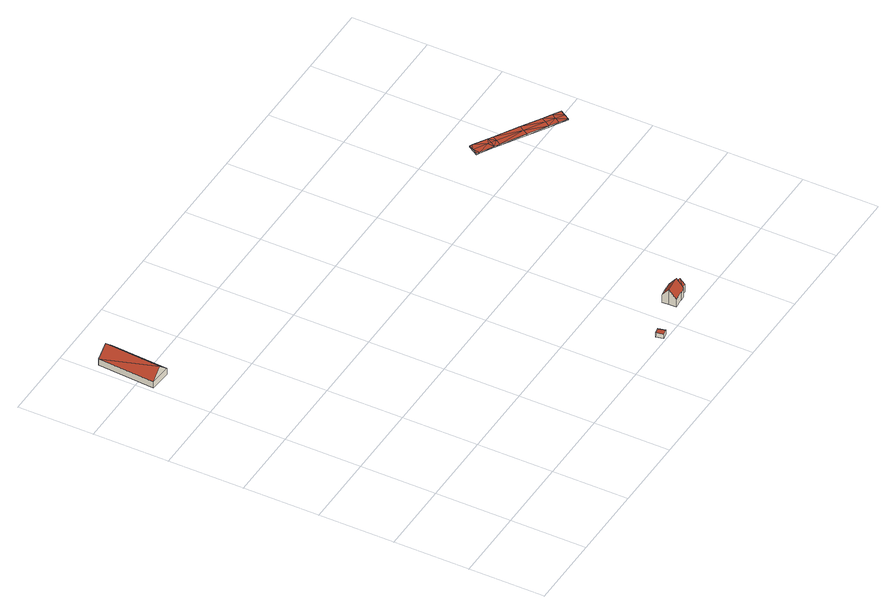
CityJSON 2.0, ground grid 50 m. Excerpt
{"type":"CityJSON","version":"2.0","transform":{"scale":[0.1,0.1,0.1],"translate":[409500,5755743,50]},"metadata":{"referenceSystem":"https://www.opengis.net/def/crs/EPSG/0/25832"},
"CityObjects":{
"building1":{"type":"Building","attributes":{"Gemeindeschluessel":"05515000","Geometrietyp2DReferenz":"3000","function":"31001_2700","roofType":"3100","measuredHeight":11.33},"geometry":[{"type":"Solid","lod":"2","boundaries":[[[[0,1,2,3]],[[4,5,1,0]],[[6,7,5,4]],[[3,2,7,6]],[[0,8,4]],[[6,9,3]],[[9,8,0]],[[0,3,9]],[[6,4,8]],[[8,9,6]],[[1,5,7,2]]]],"semantics":{"surfaces":[{"type":"WallSurface"},{"type":"RoofSurface"},{"type":"GroundSurface"}],"values":[[0,0,0,0,0,0,1,1,1,1,2]]}}]},
"building2":{"type":"Building","attributes":{"Gemeindeschluessel":"05515000","Geometrietyp2DReferenz":"3000","function":"31001_1310","roofType":"2100","measuredHeight":3.37},"geometry":[{"type":"Solid","lod":"2","boundaries":[[[[10,11,12,13]],[[14,15,11,10]],[[16,17,15,14]],[[13,12,17,16]],[[14,10,13,16]],[[11,15,17,12]]]],"semantics":{"surfaces":[{"type":"WallSurface"},{"type":"RoofSurface"},{"type":"GroundSurface"}],"values":[[0,0,0,0,1,2]]}}]},
"building3":{"type":"Building","attributes":{"Gemeindeschluessel":"05515000","Geometrietyp2DReferenz":"3000","function":"31001_1000"},"address":[{"country":"Germany","locality":"Münster","thoroughfareNumber":"440","thoroughfareName":"Wolbecker Straße"}],"children":["building3-1","building3-2"]},
"building3-1":{"type":"BuildingPart","attributes":{"roofType":"3100","measuredHeight":11.24},"parents":["building3"],"geometry":[{"type":"Solid","lod":"2","boundaries":[[[[18,19,20,21]],[[22,23,19,18]],[[24,25,23,22]],[[26,27,25,24]],[[28,29,27,26]],[[30,31,29,28]],[[32,33,31,30]],[[34,35,33,32]],[[36,37,35,34]],[[38,39,37,36]],[[40,41,39,38]],[[42,43,41,40]],[[44,45,43,42]],[[46,47,48,45,44]],[[49,50,51]],[[21,20,49,51]],[[46,44,42,40,38,36,34,32,30,52]],[[28,26,24,22,18,21,51,52,30]],[[19,23,25,27,29,31,33,35,37,39,41,43,45,48,53,49,20]],[[47,46,52,54]],[[48,47,55,53]],[[47,54,55]],[[50,56,54,52,51]],[[55,50,49,53]],[[55,54,56,50]]]],"semantics":{"surfaces":[{"type":"WallSurface"},{"type":"RoofSurface"},{"type":"GroundSurface"},{"type":"ClosureSurface"}],"values":[[0,0,0,0,0,0,0,0,0,0,0,0,0,0,0,0,1,1,2,0,3,3,0,3,3]]}}]},
"building3-2":{"type":"BuildingPart","attributes":{"roofType":"3100","measuredHeight":9.23},"parents":["building3"],"geometry":[{"type":"Solid","lod":"2","boundaries":[[[[57,58,45,59]],[[60,61,58,57]],[[50,49,61,60]],[[59,45,48,47]],[[57,56,62]],[[57,59,47,54,56]],[[56,50,62]],[[60,62,50]],[[62,60,57]],[[58,61,49,53,48,45]],[[53,55,47,48]],[[49,50,55,53]],[[54,47,55]],[[56,54,55,50]]]],"semantics":{"surfaces":[{"type":"WallSurface"},{"type":"RoofSurface"},{"type":"GroundSurface"},{"type":"ClosureSurface"}],"values":[[0,0,0,0,1,1,1,1,0,2,3,3,3,3]]}}]},
"building4":{"type":"Building","attributes":{"Geometrietyp2DReferenz":"2000","Gemeindeschluessel":"05515000","function":"53001_1800","roofType":"9999","measuredHeight":1},"geometry":[{"type":"Solid","lod":"2","boundaries":[[[[63,64,65]],[[64,66,65]],[[67,68,63]],[[68,64,63]],[[69,70,67]],[[70,68,67]],[[71,72,69]],[[72,70,69]],[[73,74,71]],[[74,72,71]],[[75,76,73]],[[76,74,73]],[[77,78,75]],[[78,76,75]],[[79,80,77]],[[80,78,77]],[[81,82,79]],[[82,80,79]],[[83,84,81]],[[84,82,81]],[[85,86,83]],[[86,84,83]],[[87,88,85]],[[88,86,85]],[[89,90,87]],[[90,88,87]],[[91,92,89]],[[92,90,89]],[[93,94,91]],[[94,92,91]],[[95,96,93]],[[96,94,93]],[[97,98,95]],[[98,96,95]],[[65,66,97]],[[66,98,97]],[[99,66,68]],[[68,66,64]],[[99,68,70]],[[100,99,70]],[[101,100,70]],[[101,70,72]],[[102,101,72]],[[102,72,74]],[[103,102,74]],[[103,74,76]],[[104,103,76]],[[104,76,78]],[[82,104,78]],[[82,78,80]],[[98,66,96]],[[96,66,99]],[[96,99,94]],[[99,100,94]],[[92,94,101]],[[101,94,100]],[[90,92,102]],[[102,92,101]],[[90,102,88]],[[88,102,103]],[[86,88,104]],[[104,88,103]],[[84,86,104]],[[84,104,82]],[[105,93,106]],[[91,107,93]],[[107,106,93]],[[89,108,91]],[[108,107,91]],[[89,87,108]],[[87,109,108]],[[85,110,87]],[[110,109,87]],[[83,110,85]],[[83,81,110]],[[105,67,65]],[[67,63,65]],[[105,69,67]],[[106,69,105]],[[107,69,106]],[[107,71,69]],[[108,71,107]],[[108,73,71]],[[109,73,108]],[[109,75,73]],[[110,75,109]],[[110,77,75]],[[81,77,110]],[[81,79,77]],[[97,95,65]],[[95,105,65]],[[95,93,105]]]],"semantics":{"surfaces":[{"type":"WallSurface"},{"type":"GroundSurface"},{"type":"RoofSurface"}],"values":[[0,0,0,0,0,0,0,0,0,0,0,0,0,0,0,0,0,0,0,0,0,0,0,0,0,0,0,0,0,0,0,0,0,0,0,0,1,1,1,1,1,1,1,1,1,1,1,1,1,1,1,1,1,1,1,1,1,1,1,1,1,1,1,1,2,2,2,2,2,2,2,2,2,2,2,2,2,2,2,2,2,2,2,2,2,2,2,2,2,2,2,2]]}}]}
},
"vertices":[
[30,2759,82],[30,2759,35],[5,2379,35],[5,2379,82],[174,2749,82],[174,2749,35],[148,2370,82],[148,2370,35],[102,2754,148],[76,2375,148],
[1869,63,59],[1869,63,26],[1833,55,26],[1833,55,57],[1880,13,59],[1880,13,26],[1844,5,57],[1844,5,26],
[2238,100,68],[2238,100,11],[2251,101,11],[2251,101,68],[2239,96,64],[2239,96,11],[2209,93,64],[2209,93,11],[2209,97,68],[2209,97,11],[2142,90,68],[2142,90,11],[2138,136,124],[2138,136,11],[2134,182,68],[2134,182,11],[2178,187,68],[2178,187,11],[2178,188,67],[2178,188,11],[2193,190,67],[2193,190,11],[2193,189,68],[2193,189,11],[2243,194,68],[2243,194,11],[2246,169,98],[2246,169,11],[2245,169,98],[2245,169,67],[2245,169,11],[2251,108,11],[2251,108,67],[2251,108,77],[2247,148,124],[2247,148,11],[2247,148,93],[2247,148,67],[2248,139,104],
[2279,172,67],[2279,172,11],[2246,169,67],[2284,112,67],[2284,112,11],[2281,142,104],
[2813,1838,19],[2813,1838,9],[2793,1803,19],[2793,1803,9],[2831,1828,20],[2831,1828,10],[2919,1776,20],[2919,1776,10],[2950,1758,20],[2950,1758,10],[3109,1665,19],[3109,1665,9],[3235,1591,17],[3235,1591,7],[3294,1556,17],[3294,1556,7],[3348,1524,16],[3348,1524,6],[3328,1490,16],[3328,1490,6],[3307,1455,16],[3307,1455,6],[3253,1487,17],[3253,1487,7],[3194,1522,17],[3194,1522,7],[3068,1596,19],[3068,1596,9],[2910,1689,20],[2910,1689,10],[2879,1707,20],[2879,1707,10],[2790,1759,20],[2790,1759,10],[2773,1769,19],[2773,1769,9],[2882,1752,10],[2899,1742,10],[2930,1724,10],[3088,1631,9],[3215,1557,7],[3274,1522,7],[2882,1752,20],[2899,1742,20],[2930,1724,20],[3088,1631,19],[3215,1557,17],[3274,1522,17]
]}
